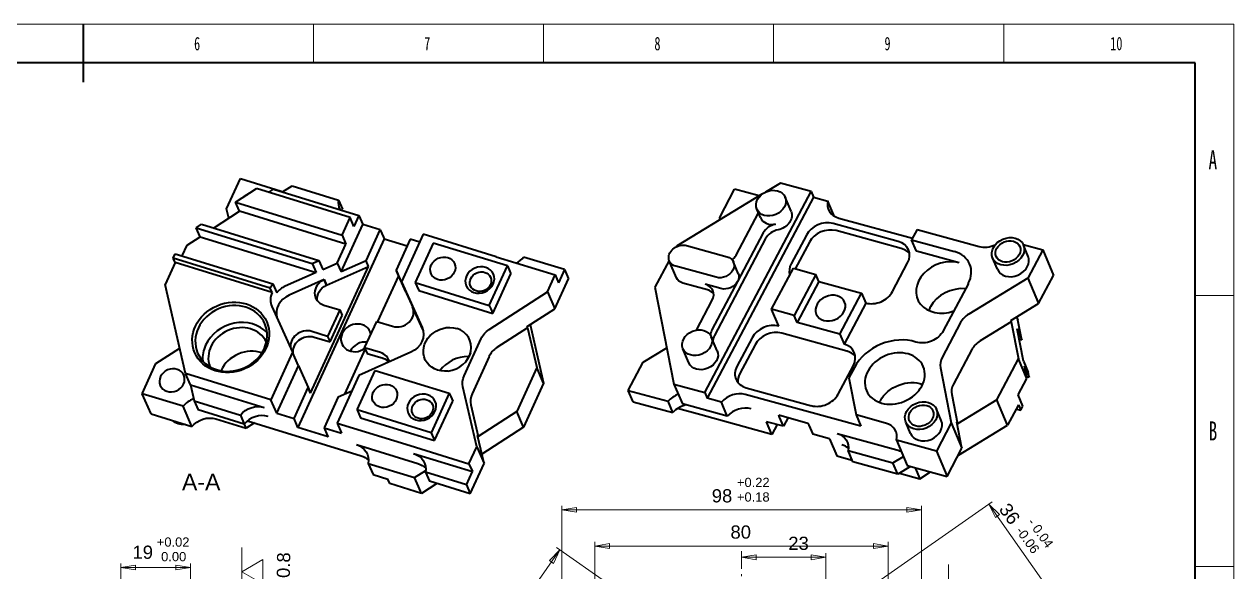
# Model space of a CAD drawing. Header units: millimetres. Extents: x 1769 to 2397, y -666 to -223.
# Drawn here: x 2067 to 2396.7, y -372 to -222.7 of the extents above; entities that cross this region are included whole.
import ezdxf

# ---------------------------------------------------------------- set-up
doc = ezdxf.new("R2010")
doc.units = ezdxf.units.MM
doc.linetypes.add('CENTER', pattern=[8, 4.5, -1.5, 0.5, -1.5])
doc.linetypes.add('SOLID', pattern=[0])
doc.layers.add('EB0', color=7, linetype='Continuous', lineweight=35)
doc.styles.add('Arial', font='arial.ttf', dxfattribs={"height": 0.2})
doc.styles.add('UserTxtStyle2', font='', dxfattribs={"width": 0.667})
doc.styles.add('UserTxtStyle3', font='', dxfattribs={"width": 0.667})
doc.styles.get('UserTxtStyle2').set_extended_font_data('宋体')
doc.styles.get('UserTxtStyle3').set_extended_font_data('宋体')

msp = doc.modelspace()

# ---------------------------------------------------------------- linework, layer by layer
at = {"linetype": 'SOLID', "lineweight": 35}
for p, q in [((2122.18, -273.02, -24.1), (2125.92, -264.81, -27.39)), ((2125.92, -264.81, -27.39), (2137.08, -268.25, -23.26)), ((2137.44, -268.47, -15.9), (2140.06, -266.77, -16.18)), ((2140.06, -266.77, -16.18), (2152.67, -270.66, -11.51)), ((2273.13, -266.02, -25.78), (2269.1, -268.48, -25.26)), ((2281.53, -268.32, -21.78), (2273.13, -266.02, -25.78)), ((2124.62, -271.26, -6.12), (2130.33, -267.56, -6.73)), ((2155.81, -275.41, 2.7), (2130.33, -267.56, -6.73)), ((2133.62, -268.58, -11.89), (2134.97, -267.71, -12.03)), ((2134.97, -267.71, -12.03), (2158.24, -274.87, -3.42)), ((2137.13, -268.37, -23.5), (2137.08, -268.25, -23.26)), ((2268.08, -269.1, -25.13), (2244.84, -283.25, -22.12)), ((2252.52, -323.15, 7.52), (2281.53, -268.32, -21.78)), ((2282.18, -269.86, -24.02), (2253.17, -324.69, 5.27)), ((2256.6, -275.4, -37.22), (2260.66, -267.72, -41.32)), ((2267.34, -269.55, -38.13), (2260.66, -267.72, -41.32)), ((2276.06, -273.74, -19.63), (2274.43, -269.88, -14.02)), ((2281.53, -268.32, -21.78), (2282.18, -269.86, -24.02)), ((2282.18, -269.86, -24.02), (2286.05, -270.93, -22.17)), ((2122.77, -275.6, -22.68), (2122.18, -273.02, -24.1)), ((2124.62, -271.26, -6.12), (2153.63, -280.2, 4.61)), ((2125.68, -273.72, -11.04), (2124.62, -271.26, -6.12)), ((2152.67, -270.66, -11.51), (2153.73, -273.11, -16.43)), ((2267.66, -275.46, -17.39), (2266.69, -273.14, -14.02)), ((2287.67, -274.78, -27.78), (2286.05, -270.93, -22.17)), ((2118.62, -278.29, -10.29), (2125.68, -273.72, -11.04)), ((2154.69, -282.65, -0.31), (2125.68, -273.72, -11.04)), ((2153.63, -280.2, 4.61), (2155.81, -275.41, 2.7)), ((2156.87, -277.87, -2.22), (2155.81, -275.41, 2.7)), ((2158.24, -274.87, -3.42), (2156.87, -277.87, -2.22)), ((2158.24, -274.87, -3.42), (2159.3, -277.33, -8.34)), ((2256.72, -276.02, -36.76), (2256.6, -275.4, -37.22)), ((2261.05, -285.69, -12.27), (2267.13, -274.19, -18.41)), ((2289.02, -275.58, -18.11), (2309.12, -281.09, -8.52)), ((2113.9, -278.2, -4.98), (2115.33, -277.27, -5.13)), ((2113.9, -278.2, -4.98), (2145.52, -287.94, 6.72)), ((2114.96, -280.65, -9.9), (2113.9, -278.2, -4.98)), ((2115.33, -277.27, -5.13), (2147.33, -287.13, 6.71)), ((2153.39, -290.28, -3.16), (2159.3, -277.33, -8.34)), ((2153.63, -280.2, 4.61), (2154.69, -282.65, -0.31)), ((2164.03, -278.79, -6.59), (2159.3, -277.33, -8.34)), ((2160.17, -287.25, -3.2), (2164.03, -278.79, -6.59)), ((2164.03, -278.79, -6.59), (2164.9, -280.78, -10.59)), ((2175.77, -280.01, 3.73), (2169.86, -292.96, 8.91)), ((2195.66, -286.14, 11.09), (2175.77, -280.01, 3.73)), ((2268.46, -279.64, -14.28), (2261.47, -292.85, -7.23)), ((2280.21, -280.22, -17.47), (2276.07, -288.05, -13.29)), ((2305.27, -281.96, -9.03), (2287.49, -277.08, -17.52)), ((2306.08, -283.89, -11.84), (2288.3, -279.01, -20.33)), ((2310.38, -278.71, -2.81), (2308.9, -281.5, -1.31)), ((2310.38, -278.71, -2.81), (2327.27, -283.34, 5.26)), ((2110.05, -285.89, -8.35), (2111.39, -282.96, -9.52)), ((2111.39, -282.96, -9.52), (2114.96, -280.65, -9.9)), ((2114.96, -280.65, -9.9), (2146.59, -290.4, 1.8)), ((2165.1, -281.24, -11.51), (2141.62, -332.7, 9.09)), ((2152.33, -287.83, 1.76), (2154.69, -282.65, -0.31)), ((2164.9, -280.78, -10.59), (2165.1, -281.24, -11.51)), ((2165.1, -281.24, -11.51), (2171.38, -283.18, -9.18)), ((2172.23, -281.31, -3.56), (2168.37, -289.78, -0.17)), ((2174.81, -282.11, -2.6), (2172.23, -281.31, -3.56)), ((2178.51, -282.41, 11.1), (2173.6, -293.18, 15.41)), ((2198.7, -288.63, 18.57), (2178.51, -282.41, 11.1)), ((2244.84, -283.25, -22.12), (2244.76, -283.41, -22.03)), ((2247.55, -283.1, -10.96), (2258.59, -286.13, -5.69)), ((2269.11, -281.18, -16.53), (2255.13, -307.6, -2.41)), ((2281.02, -282.14, -20.28), (2277.19, -289.39, -16.41)), ((2310.2, -284.59, -5.8), (2308.9, -281.5, -1.31)), ((2308.9, -281.5, -1.31), (2320.55, -284.7, 4.25)), ((2333.81, -281.28, 5.74), (2333.85, -281.3, 5.76)), ((2339.31, -282.79, 8.36), (2344.66, -284.26, 10.92)), ((2340.67, -286.02, 10.97), (2339.37, -282.93, 15.46)), ((2107.59, -286.49, -2.2), (2108.14, -285.3, -2.68)), ((2134.06, -294.65, 7.59), (2107.59, -286.49, -2.2)), ((2108.13, -287.72, -4.66), (2107.59, -286.49, -2.2)), ((2108.14, -285.3, -2.68), (2134.76, -293.5, 7.17)), ((2195.67, -286.14, 11.09), (2211.71, -291.09, 17.03)), ((2214.28, -289.64, 11.29), (2203.13, -286.2, 7.16)), ((2321.85, -287.78, -0.24), (2310.2, -284.59, -5.8)), ((2332.28, -289.54, 10.97), (2330.98, -286.46, 15.46)), ((2344.66, -284.26, 10.92), (2340.6, -291.93, 15.02)), ((2344.66, -284.26, 10.92), (2347.58, -291.2, 0.82)), ((2108.13, -287.72, -4.66), (2105.4, -293.7, -2.27)), ((2134.59, -295.87, 5.13), (2108.13, -287.72, -4.66)), ((2145.08, -323.32, 7.55), (2160.84, -288.79, -6.28)), ((2145.52, -287.94, 6.72), (2147.33, -287.13, 6.71)), ((2145.52, -287.94, 6.72), (2146.59, -290.4, 1.8)), ((2147.33, -287.13, 6.71), (2148.39, -289.59, 1.79)), ((2148.39, -289.59, 1.79), (2152.33, -287.83, 1.76)), ((2149.43, -293.89, -6.2), (2160.84, -288.79, -6.28)), ((2152.33, -287.83, 1.76), (2153.39, -290.28, -3.16)), ((2160.17, -287.25, -3.2), (2153.39, -290.28, -3.16)), ((2160.84, -288.79, -6.28), (2160.17, -287.25, -3.2)), ((2168.37, -289.78, -0.17), (2169.04, -291.31, -3.24)), ((2171.05, -295.72, 3.38), (2168.37, -289.78, -0.17)), ((2193.78, -299.4, 22.88), (2198.7, -288.63, 18.57)), ((2198.7, -288.63, 18.57), (2199.63, -290.77, 14.26)), ((2214.28, -289.64, 11.29), (2212.65, -293.23, 12.73)), ((2214.28, -289.64, 11.29), (2215.35, -292.1, 6.37)), ((2242.79, -287.13, -20.05), (2238.92, -294.44, -16.14)), ((2244.79, -291.88, -16.2), (2242.84, -287.26, -9.47)), ((2255.63, -291.72, -2.71), (2244.59, -288.7, -7.98)), ((2261.63, -290.65, -8.69), (2260.33, -287.57, -4.2)), ((2270.74, -300.43, 4.16), (2276.66, -289.24, -1.82)), ((2276.66, -289.24, -1.82), (2282.79, -290.92, 1.11)), ((2303.66, -295.61, -0.12), (2307.81, -287.78, -4.3)), ((2146.59, -290.4, 1.8), (2138.14, -294.17, 1.86)), ((2148.77, -292.35, -3.12), (2139.21, -296.63, -3.06)), ((2148.77, -292.35, -3.12), (2149.43, -293.89, -6.2)), ((2148.77, -292.35, -3.12), (2148.77, -292.35, -3.12)), ((2149.43, -293.89, -6.2), (2148.77, -292.35, -3.12)), ((2169.04, -291.31, -3.24), (2163.33, -303.82, 1.77)), ((2169.04, -291.31, -3.24), (2173.02, -300.15, 2.03)), ((2171.05, -295.72, 3.38), (2169.86, -292.96, 8.91)), ((2169.86, -292.96, 8.91), (2175.47, -305.41, 16.34)), ((2173.6, -293.18, 15.41), (2193.78, -299.4, 22.88)), ((2173.6, -293.18, 15.41), (2174, -294.1, 13.56)), ((2194.71, -301.55, 18.57), (2199.63, -290.77, 14.26)), ((2209.61, -295.71, 18.88), (2211.71, -291.09, 17.03)), ((2211.6, -300.31, 9.66), (2215.35, -292.1, 6.37)), ((2211.71, -291.09, 17.03), (2212.65, -293.23, 12.73)), ((2253.28, -295.17, -11.49), (2246.54, -293.32, -14.71)), ((2261.47, -292.85, -7.23), (2254.48, -306.06, -0.17)), ((2282.79, -290.92, 1.11), (2276.87, -302.11, 7.08)), ((2283.6, -292.85, -1.7), (2277.68, -304.04, 4.28)), ((2283.6, -292.85, -1.7), (2282.79, -290.92, 1.11)), ((2283.6, -292.85, -1.7), (2295.25, -296.04, 3.86)), ((2324.36, -293.43, 11.35), (2317.54, -306.31, 18.23)), ((2340.6, -291.93, 15.02), (2324.48, -301.75, 17.11)), ((2340.6, -291.93, 15.02), (2343.52, -298.88, 4.92)), ((2343.52, -298.88, 4.92), (2347.58, -291.2, 0.82)), ((2110.96, -317.94, 11.03), (2105.4, -293.7, -2.27)), ((2134.59, -295.87, 5.13), (2134.06, -294.65, 7.59)), ((2134.76, -293.5, 7.17), (2135.83, -295.95, 2.25)), ((2149.43, -293.89, -6.2), (2149.43, -293.89, -6.2)), ((2174, -294.1, 13.56), (2174.53, -295.33, 11.1)), ((2174.53, -295.33, 11.1), (2194.71, -301.55, 18.57)), ((2193.73, -305.98, 20.57), (2209.61, -295.71, 18.88)), ((2209.61, -295.71, 18.88), (2211.6, -300.31, 9.66)), ((2238.92, -294.44, -16.14), (2244.12, -320.85, 3.51)), ((2256.92, -294.81, -7.2), (2252.63, -293.63, -9.24)), ((2289.33, -307.23, 9.84), (2295.25, -296.04, 3.86)), ((2295.25, -296.04, 3.86), (2296.39, -298.74, -0.07)), ((2134.52, -299.71, 7.03), (2140.14, -312.16, 14.45)), ((2148.65, -299.3, 0.32), (2152.99, -300.64, 1.92)), ((2175.69, -305.99, 9.5), (2172.88, -299.78, 5.8)), ((2172.88, -299.78, 5.8), (2172.92, -299.86, 5.65)), ((2172.88, -299.78, 5.8), (2172.88, -299.78, 5.8)), ((2172.89, -299.78, 5.8), (2172.88, -299.78, 5.8)), ((2173.57, -301.35, 2.75), (2172.9, -299.82, 5.82)), ((2193.78, -299.4, 22.88), (2194.18, -300.32, 21.03)), ((2250.23, -306.13, -1.35), (2254.54, -298, -5.69)), ((2296.39, -298.74, -0.07), (2290.47, -309.93, 5.91)), ((2335.9, -303.51, 5.9), (2343.52, -298.88, 4.92)), ((2152.99, -300.64, 1.92), (2149.71, -307.82, 4.8)), ((2150.37, -309.35, 1.72), (2153.65, -302.17, -1.15)), ((2152.99, -300.64, 1.92), (2153.65, -302.17, -1.15)), ((2194.18, -300.32, 21.03), (2194.71, -301.55, 18.57)), ((2204.1, -305.16, 10.46), (2211.6, -300.31, 9.66)), ((2272.69, -305.06, -2.58), (2270.74, -300.43, 4.16)), ((2276.87, -302.11, 7.08), (2270.74, -300.43, 4.16)), ((2277.68, -304.04, 4.28), (2276.87, -302.11, 7.08)), ((2337.5, -302.54, -12.37), (2337.87, -303.43, -13.66)), ((2149.71, -307.82, 4.8), (2145.38, -306.48, 3.19)), ((2159.8, -310.93, 8.53), (2163.08, -303.75, 5.66)), ((2163.08, -303.75, 5.66), (2167.41, -305.08, 7.26)), ((2175.52, -305.52, 16.1), (2175.47, -305.41, 16.34)), ((2204.23, -305.47, 9.84), (2195.86, -310.88, 10.73)), ((2204.23, -305.47, 9.84), (2204.1, -305.16, 10.46)), ((2204.23, -305.47, 9.84), (2206.73, -316.32, 15.8)), ((2204.92, -304.63, -1.58), (2208.59, -320.62, 7.19)), ((2289.33, -307.23, 9.84), (2277.68, -304.04, 4.28)), ((2322.24, -304.07, 18.05), (2317.22, -313.56, 23.12)), ((2336.06, -303.9, 5.34), (2327.56, -309.08, 6.44)), ((2335.9, -303.51, 5.9), (2336.06, -303.9, 5.34)), ((2336.06, -303.9, 5.34), (2338.03, -313.91, 12.79)), ((2337.64, -305.76, -5.14), (2338.94, -308.85, -9.63)), ((2339.37, -314.57, 1.41), (2337.64, -305.76, -5.14)), ((2338.94, -308.85, -9.63), (2337.87, -303.43, -13.66)), ((2146.04, -308.02, 0.12), (2150.37, -309.35, 1.72)), ((2149.71, -307.82, 4.8), (2150.37, -309.35, 1.72)), ((2186.94, -318.59, 25.39), (2191.57, -308.44, 21.33)), ((2255.93, -311.79, 0.69), (2254.3, -307.93, 6.3)), ((2265.41, -308.19, -2.53), (2261.27, -316.02, 1.66)), ((2291.28, -311.86, 3.11), (2273.5, -306.99, -5.38)), ((2289.33, -307.23, 9.84), (2290.47, -309.93, 5.91)), ((2338.94, -308.85, -9.63), (2338.21, -308.65, -9.98)), ((2102.91, -315.24, -7.2), (2109.38, -311.06, -7.89)), ((2140.14, -312.16, 14.45), (2134.23, -325.11, 19.64)), ((2141.73, -315.84, 7.08), (2140.14, -312.16, 14.45)), ((2159.94, -311.25, 4.74), (2154.33, -323.54, 9.66)), ((2172.38, -312.18, 19.05), (2158.2, -318.52, 19.14)), ((2164.13, -312.26, 10.13), (2159.8, -310.93, 8.53)), ((2159.8, -310.93, 8.53), (2160.47, -312.46, 5.46)), ((2160.47, -312.46, 5.46), (2164.8, -313.8, 7.06)), ((2188.64, -312.32, -1.27), (2187.83, -314.08, -0.57)), ((2235.71, -314.87, -16.13), (2242.17, -310.94, -16.96)), ((2248.18, -315.04, 0.69), (2246.56, -311.19, 6.3)), ((2266.22, -310.12, -5.34), (2262.08, -317.95, -1.15)), ((2325.32, -311.4, 7.39), (2320.3, -320.89, 12.46)), ((2099.17, -323.45, -3.91), (2102.91, -315.24, -7.2)), ((2135.82, -328.79, 12.26), (2141.73, -315.84, 7.08)), ((2141.73, -315.84, 7.08), (2144.42, -321.79, 10.62)), ((2166.6, -314.76, 10.41), (2166.35, -314.18, 11.57)), ((2193.7, -313.35, 11.49), (2189.07, -323.5, 15.56)), ((2206.73, -316.32, 15.8), (2201.27, -328.29, 20.59)), ((2208.59, -320.62, 7.19), (2206.73, -316.32, 15.8)), ((2231.65, -322.55, -12.03), (2235.71, -314.87, -16.13)), ((2288.86, -323.59, 14.83), (2293.01, -315.75, 10.65)), ((2293.3, -316.31, 18.09), (2291.8, -319.14, 19.61)), ((2316.75, -316.37, 24.92), (2319.71, -331.41, 36.11)), ((2332.11, -325.1, 18.77), (2338.03, -313.91, 12.79)), ((2340.31, -319.31, 4.93), (2338.03, -313.91, 12.79)), ((2339.37, -314.57, 1.41), (2340.67, -317.65, -3.08)), ((2339.64, -315.92, 2.41), (2340.94, -319.01, -2.07)), ((2340.31, -319.31, 4.93), (2339.64, -315.92, 2.41)), ((2112.29, -321.01, 4.88), (2110.96, -317.94, 11.03)), ((2134.23, -325.11, 19.64), (2110.96, -317.94, 11.03)), ((2158.2, -318.52, 19.14), (2152.29, -331.47, 24.33)), ((2157.77, -327.89, 29.3), (2162.68, -317.11, 24.99)), ((2162.68, -317.11, 24.99), (2182.86, -323.33, 32.46)), ((2291.8, -319.14, 19.61), (2293.79, -329.25, 27.13)), ((2337.94, -323.78, 7.33), (2340.31, -319.31, 4.93)), ((2340.33, -317.56, -3.25), (2339.94, -317.45, -3.43)), ((2340.94, -319.01, -2.07), (2340.21, -318.81, -2.42)), ((2340.94, -319.01, -2.07), (2340.67, -317.65, -3.08)), ((2112.29, -321.01, 4.88), (2132.44, -327.22, 12.34)), ((2112.29, -321.01, 4.88), (2113.3, -325.42, 7.3)), ((2140.55, -330.25, 14.01), (2144.42, -321.79, 10.62)), ((2145.08, -323.32, 7.55), (2144.4, -321.82, 6.65)), ((2144.42, -321.79, 10.62), (2145.08, -323.32, 7.55)), ((2152.62, -324.31, 13.66), (2156.31, -322.66, 13.63)), ((2190.34, -337.93, 35.78), (2186.6, -321.61, 26.83)), ((2208.59, -320.62, 7.19), (2203.13, -332.59, 11.98)), ((2231.65, -322.55, -12.03), (2242.5, -325.52, -6.85)), ((2232.95, -325.64, -16.51), (2231.65, -322.55, -12.03)), ((2244.12, -320.85, 3.51), (2252.52, -323.15, 7.52)), ((2244.12, -320.85, 3.51), (2245.1, -323.16, 0.14)), ((2263.81, -321.84, 6.39), (2281.59, -326.72, 14.88)), ((2110.33, -326.89, 0.22), (2099.17, -323.45, -3.91)), ((2101.56, -328.98, -14.98), (2099.17, -323.45, -3.91)), ((2113.3, -325.42, 7.3), (2125.92, -329.3, 11.97)), ((2113.3, -325.42, 7.3), (2114.37, -327.87, 2.38)), ((2135.82, -328.79, 12.26), (2134.23, -325.11, 19.64)), ((2152.62, -324.31, 13.66), (2148.75, -332.78, 17.04)), ((2182.86, -323.33, 32.46), (2177.95, -334.1, 36.77)), ((2178.88, -336.25, 32.47), (2183.79, -325.48, 28.15)), ((2182.86, -323.33, 32.46), (2183.26, -324.25, 30.61)), ((2183.26, -324.25, 30.61), (2183.79, -325.48, 28.15)), ((2232.95, -325.64, -16.51), (2243.8, -328.61, -11.34)), ((2243.8, -328.61, -11.34), (2242.5, -325.52, -6.85)), ((2245.1, -323.16, 0.14), (2246.4, -326.25, -4.35)), ((2258.66, -329.61, 1.51), (2246.4, -326.25, -4.35)), ((2252.52, -323.15, 7.52), (2253.17, -324.69, 5.27)), ((2257.04, -325.75, 7.12), (2253.17, -324.69, 5.27)), ((2258.66, -329.61, 1.51), (2257.04, -325.75, 7.12)), ((2295.09, -332.34, 22.64), (2263.56, -323.7, 7.59)), ((2319.83, -323.7, 14.25), (2321.39, -331.63, 20.16)), ((2332.11, -325.1, 18.77), (2321.39, -331.63, 20.16)), ((2335.03, -332.04, 8.67), (2332.11, -325.1, 18.77)), ((2339.24, -326.87, 2.84), (2337.94, -323.78, 7.33)), ((2101.56, -328.98, -14.98), (2112.72, -332.42, -10.85)), ((2112.72, -332.42, -10.85), (2110.33, -326.89, 0.22)), ((2126.98, -331.76, 7.05), (2114.37, -327.87, 2.38)), ((2125.92, -329.3, 11.97), (2126.98, -331.76, 7.05)), ((2133.5, -329.67, 7.42), (2133.5, -329.67, 7.41)), ((2135.82, -328.79, 12.26), (2140.55, -330.25, 14.01)), ((2177.95, -334.1, 36.77), (2157.77, -327.89, 29.3)), ((2157.77, -327.89, 29.3), (2158.7, -330.03, 25)), ((2188.73, -326.52, 16.99), (2190.7, -335.13, 21.71)), ((2201.27, -328.29, 20.59), (2190.7, -335.13, 21.71)), ((2203.13, -332.59, 11.98), (2201.27, -328.29, 20.59)), ((2251.46, -329.25, -14.79), (2245.07, -327.5, -17.84)), ((2270.81, -334.56, -5.55), (2251.47, -329.26, -14.79)), ((2265.19, -327.56, 1.98), (2265.18, -327.55, 1.98)), ((2272.66, -329.26, 6.19), (2280.63, -331.45, 9.99)), ((2272.9, -329.84, 5.35), (2272.66, -329.26, 6.19)), ((2301.82, -331.45, 30.97), (2293.79, -329.25, 27.13)), ((2293.79, -329.25, 27.13), (2295.09, -332.34, 22.64)), ((2316.99, -330.77, 34.89), (2315.69, -327.69, 39.38)), ((2337.99, -326.45, 5.68), (2335.03, -332.04, 8.67)), ((2337.36, -327.64, 2.82), (2338.64, -327.99, 3.43)), ((2337.99, -326.45, 5.68), (2338.64, -327.99, 3.43)), ((2338.64, -327.99, 3.43), (2339.24, -326.87, 2.84)), ((2119.25, -330.33, -10.48), (2127.51, -332.88, -7.42)), ((2127.51, -332.88, -7.42), (2127.01, -331.72, -5.11)), ((2129.73, -331.44, -7.66), (2127.51, -332.88, -7.42)), ((2127.86, -330.86, -1.98), (2158.86, -340.41, 9.49)), ((2141.42, -332.24, 10.01), (2140.55, -330.25, 14.01)), ((2141.62, -332.7, 9.09), (2141.42, -332.24, 10.01)), ((2149.82, -335.23, 12.12), (2141.62, -332.7, 9.09)), ((2148.75, -332.78, 17.04), (2153.48, -334.23, 18.79)), ((2148.75, -332.78, 17.04), (2149.62, -334.77, 13.05)), ((2152.29, -331.47, 24.33), (2153.48, -334.23, 18.79)), ((2152.29, -331.47, 24.33), (2172.19, -337.6, 31.69)), ((2158.7, -330.03, 25), (2178.88, -336.25, 32.47)), ((2203.13, -332.59, 11.98), (2191.75, -339.95, 13.19)), ((2270.81, -334.56, -5.55), (2269.35, -331.09, -0.5)), ((2273.95, -332.35, 1.7), (2269.35, -331.09, -0.5)), ((2272.23, -331.88, -6.98), (2270.81, -334.56, -5.55)), ((2273.95, -332.35, 1.7), (2272.9, -329.84, 5.35)), ((2275.22, -329.96, 0.42), (2273.95, -332.35, 1.7)), ((2280.63, -331.45, 9.99), (2280.87, -332.02, 9.15)), ((2280.87, -332.02, 9.15), (2281.93, -334.53, 5.5)), ((2308.6, -334.3, 34.89), (2307.3, -331.22, 39.38)), ((2319.71, -331.41, 36.11), (2315.65, -339.09, 40.21)), ((2319.71, -331.41, 36.11), (2322.63, -338.35, 26.01)), ((2322.63, -338.35, 26.01), (2321.23, -331.24, 20.72)), ((2321.23, -331.24, 20.72), (2321.39, -331.63, 20.16)), ((2321.66, -340.19, 10.4), (2335.03, -332.04, 8.67)), ((2149.62, -334.77, 13.05), (2149.82, -335.23, 12.12)), ((2177.95, -334.1, 36.77), (2178.88, -336.25, 32.47)), ((2192.34, -342.53, 26.56), (2190.57, -334.82, 22.33)), ((2190.57, -334.82, 22.33), (2190.7, -335.13, 21.71)), ((2286.52, -335.79, 7.7), (2281.93, -334.53, 5.5)), ((2286.52, -335.79, 7.7), (2288.47, -340.42, 0.97)), ((2288.58, -334.31, 12.51), (2304.9, -338.78, 20.3)), ((2304.8, -336.11, 35.03), (2307.72, -343.05, 24.93)), ((2315.65, -339.09, 40.21), (2304.8, -336.11, 35.03)), ((2157.53, -337.34, 15.64), (2174.31, -342.51, 21.85)), ((2172.19, -337.6, 31.7), (2188.24, -342.55, 37.63)), ((2188.24, -342.55, 37.63), (2190.34, -337.93, 35.78)), ((2190.34, -337.93, 35.78), (2192.34, -342.53, 26.56)), ((2292.86, -342.05, 12.09), (2291.56, -338.97, 16.58)), ((2291.56, -338.97, 16.58), (2303.82, -342.33, 22.43)), ((2315.65, -339.09, 40.21), (2318.57, -346.03, 30.11)), ((2318.57, -346.03, 30.11), (2322.63, -338.35, 26.01)), ((2160.78, -342.44, 18.89), (2162.11, -345.51, 12.74)), ((2160.78, -342.44, 18.89), (2173.4, -346.32, 23.56)), ((2173.12, -339.75, 27.39), (2189.17, -344.7, 33.33)), ((2188.24, -342.55, 37.63), (2189.17, -344.7, 33.33)), ((2188.59, -350.74, 29.84), (2192.34, -342.53, 26.56)), ((2288.47, -340.42, 0.97), (2292.65, -341.57, 2.96)), ((2305.12, -345.41, 17.94), (2292.86, -342.05, 12.09)), ((2303.82, -342.33, 22.43), (2306.68, -340.59, 22.06)), ((2305.12, -345.41, 17.94), (2303.82, -342.33, 22.43)), ((2162.11, -345.51, 12.74), (2166.09, -346.73, 14.21)), ((2173.4, -346.32, 23.56), (2176.43, -344.36, 23.23)), ((2187.53, -348.29, 34.76), (2176.37, -344.85, 30.64)), ((2176.37, -344.85, 30.64), (2177.44, -347.3, 25.72)), ((2187.53, -348.29, 34.76), (2189.17, -344.7, 33.33)), ((2308.6, -343.3, 17.49), (2305.12, -345.41, 17.94)), ((2305.61, -345.12, 9.15), (2311.1, -346.62, 11.77)), ((2307.72, -343.05, 24.93), (2318.57, -346.03, 30.11)), ((2309.84, -343.64, 16.11), (2311.1, -346.62, 11.77)), ((2311.1, -346.62, 11.77), (2314.08, -344.8, 11.38)), ((2166.62, -347.96, 11.75), (2166.09, -346.73, 14.21)), ((2175.26, -350.62, 14.95), (2166.62, -347.96, 11.75)), ((2174.46, -348.78, 18.64), (2173.4, -346.32, 23.56)), ((2175.26, -350.62, 14.95), (2174.46, -348.78, 18.64)), ((2179.43, -347.92, 14.5), (2175.26, -350.62, 14.95)), ((2188.59, -350.74, 29.84), (2177.44, -347.3, 25.72)), ((2187.53, -348.29, 34.76), (2188.59, -350.74, 29.84))]:
    msp.add_line(p, q, dxfattribs=at)
at = {"linetype": 'SOLID', "lineweight": 9}
for p, q in [((2213.55, -399.23), (2213.55, -354)), ((2217.55, -354.45), (2213.55, -355.12)), ((2213.55, -355.12), (2217.55, -355.78)), ((2213.55, -355.12), (2311.55, -355.12)), ((2217.55, -355.78), (2217.55, -354.45)), ((2298.75, -375.4), (2330.89, -352.89)), ((2307.55, -355.78), (2307.55, -354.45)), ((2307.55, -354.45), (2311.55, -355.12)), ((2311.55, -355.12), (2307.55, -355.78)), ((2311.55, -399.23), (2311.55, -354)), ((2329.98, -353.53), (2331.72, -357.19)), ((2332.82, -356.43), (2329.98, -353.53)), ((2329.98, -353.53), (2350.62, -383.02)), ((2331.72, -357.19), (2332.82, -356.43)), ((2126.33, -381.98), (2126.33, -365.38)), ((2226.36, -375.4), (2212.07, -365.39)), ((2222.55, -376.12), (2222.55, -363.87)), ((2226.55, -364.33), (2222.55, -364.99)), ((2222.55, -364.99), (2226.55, -365.66)), ((2222.55, -364.99), (2302.55, -364.99)), ((2226.55, -365.66), (2226.55, -364.33)), ((2298.55, -365.66), (2298.55, -364.33)), ((2298.55, -364.33), (2302.55, -364.99)), ((2302.55, -364.99), (2298.55, -365.66)), ((2302.55, -376.12), (2302.55, -363.87)), ((2132.04, -368.68), (2126.33, -371.98)), ((2132.04, -375.28), (2132.04, -368.68)), ((2153.18, -451.46), (2212.99, -366.04)), ((2210.15, -368.93), (2212.99, -366.04)), ((2211.24, -369.7), (2210.15, -368.93)), ((2212.99, -366.04), (2211.24, -369.7)), ((2262.55, -366.4), (2262.55, -369.18)), ((2266.55, -367.4), (2262.55, -368.06)), ((2262.55, -368.06), (2266.55, -368.73)), ((2262.55, -368.06), (2285.55, -368.06)), ((2266.55, -368.73), (2266.55, -367.4)), ((2281.55, -368.73), (2281.55, -367.4)), ((2281.55, -367.4), (2285.55, -368.06)), ((2285.55, -368.06), (2281.55, -368.73)), ((2285.55, -391.52), (2285.55, -366.94)), ((2093.33, -374.92), (2093.33, -369.72)), ((2097.33, -370.18), (2093.33, -370.84)), ((2093.33, -370.84), (2097.33, -371.51)), ((2093.33, -370.84), (2112.33, -370.84)), ((2097.33, -371.51), (2097.33, -370.18)), ((2108.33, -371.51), (2108.33, -370.18)), ((2108.33, -370.18), (2112.33, -370.84)), ((2112.33, -370.84), (2108.33, -371.51)), ((2112.33, -381.26), (2112.33, -369.72)), ((2126.33, -371.98), (2137.75, -378.58)), ((2318.99, -391.04), (2318.99, -370.04))]:
    msp.add_line(p, q, dxfattribs=at)
at = {"linetype": 'CENTER', "lineweight": 9}
msp.add_line((2262.55, -523.16), (2262.55, -365.28), dxfattribs=at)
at = {"linetype": 'SOLID', "lineweight": 35, "extrusion": (-0.231772, 0.550953, 0.801706)}
for centre, radius in [((-1987.63, 898.11, -687.08), 4.2), ((-2042.08, 945.56, -685.68), 4.55), ((-2042.08, 945.56, -685.68), 3.5), ((-1954.32, 932.12, -687.08), 4.2), ((-2002.89, 985.57, -685.68), 4.55), ((-2002.89, 985.57, -685.68), 3.5)]:
    msp.add_circle(centre, radius, dxfattribs=at)
at = {"linetype": 'SOLID', "lineweight": 35, "extrusion": (-0.190014, 0.438353, 0.878488)}
for centre, radius in [((-1886.1, 1002.5, -527.99), 3.5), ((-1894.13, 1010.31, -529.04), 2.98), ((-1825.61, 994.38, -530.79), 10.68), ((-1857.77, 1031.58, -527.99), 3.5), ((-1865.79, 1039.39, -529.04), 2.98)]:
    msp.add_circle(centre, radius, dxfattribs=at)
at = {"linetype": 'SOLID', "lineweight": 35, "extrusion": (0.190014, -0.438353, -0.878488)}
for centre, radius in [((1894.13, 1010.31, 527.99), 4.03), ((1825.61, 994.38, 531.49), 9.98), ((1806.27, 992.15, 544.09), 3.5), ((1865.79, 1039.39, 527.99), 4.03)]:
    msp.add_circle(centre, radius, dxfattribs=at)
at = {"linetype": 'SOLID', "lineweight": 35, "extrusion": (0.231772, -0.550953, -0.801706)}
for centre, radius in [((1991.48, 935.2, 691.98), 4.2), ((2000.22, 966.29, 691.28), 8.4)]:
    msp.add_circle(centre, radius, dxfattribs=at)
at = {"linetype": 'SOLID', "lineweight": 35, "extrusion": (0.190014, -0.438353, -0.878488)}
for centre, radius, start, end in [((1845.35, 952.04, 544.09), 3.5, 248.4666, 270.0401), ((1872.31, 967.56, 543.39), 5.6, 205.6926, 209.7759), ((1904.65, 999.07, 532.89), 5.6, 134.2534, 134.3363), ((1844.84, 990.64, 527.99), 5.6, 224.2534, 238.7309), ((1855.3, 989.1, 542.69), 4.2, 193.0972, 269.1428), ((1868.95, 1014.13, 532.89), 5.6, 359.2534, 89.2534), ((1878.46, 1023.39, 532.89), 6.65, 108.7145, 314.2534), ((1892.12, 1028.42, 532.89), 5.6, 224.2534, 259.2534), ((1843.58, 1001.14, 542.69), 4.2, 190.1946, 314.2534), ((1858.49, 1015.66, 542.69), 4.2, 314.2534, 343.6563), ((1883.84, 1036.92, 532.89), 5.6, 189.2534, 224.2534), ((1809.14, 1005.7, 556.69), 5.6, 238.7309, 314.3363), ((1822.48, 1018.7, 537.79), 5.6, 238.7309, 314.2534), ((1806.27, 992.15, 562.29), 4.55, 109.1016, 159.4051), ((1841.48, 1037.21, 544.09), 5.6, 314.317, 29.7759), ((1854.83, 1050.21, 532.89), 5.6, 314.1704, 314.2534), ((1841.48, 1037.21, 551.09), 5.6, 314.2534, 340.1289), ((1854.83, 1050.21, 537.79), 5.6, 314.3364, 29.7759), ((1854.83, 1050.21, 544.09), 5.6, 314.1704, 342.1868)]:
    msp.add_arc(centre, radius, start, end, dxfattribs=at)
at = {"linetype": 'SOLID', "lineweight": 35, "extrusion": (-0.190014, 0.438353, 0.878488)}
for centre, radius, start, end in [((-1858.96, 954.56, -544.09), 5.6, 330.2241, 331.3882), ((-1872.31, 967.56, -537.79), 5.6, 330.2241, 0.8067), ((-1904.65, 999.07, -537.79), 5.6, 94.5112, 121.2691), ((-1855.3, 989.1, -539.19), 4.2, 270.8572, 45.7466), ((-1844.84, 990.64, -530.79), 5.6, 315.7466, 0.7466), ((-1844.84, 990.64, -539.19), 5.6, 270.7466, 352.385), ((-1844.84, 990.64, -533.59), 5.6, 270.7466, 301.2691), ((-1870.21, 1003.63, -539.19), 4.2, 45.7466, 180.636), ((-1825.61, 994.38, -541.99), 8.4, 182.1912, 357.8087), ((-1825.61, 994.38, -541.99), 9.98, 196.6327, 315.7466), ((-1843.58, 1001.14, -539.19), 4.2, 225.7466, 351.0886), ((-1856.9, 1002.38, -544.79), 4.2, 169.9229, 315.7466), ((-1878.46, 1023.39, -532.89), 6.65, 71.2855, 225.7466), ((-1856.9, 1002.38, -544.79), 4.2, 315.7466, 104.9029), ((-1856.9, 1002.38, -555.99), 4.2, 236.3918, 313.5203), ((-1825.61, 994.38, -541.99), 9.98, 315.7466, 343.3673), ((-1825.61, 994.38, -556.69), 8.4, 223.6361, 315.7466), ((-1858.49, 1015.66, -539.19), 4.2, 170.1265, 225.7466), ((-1892.12, 1028.42, -544.09), 5.6, 280.7466, 315.7466), ((-1879.05, 1024.16, -553.81), 8.44, 242.6576, 304.3966), ((-1825.61, 994.38, -556.69), 8.4, 315.7466, 316.3639), ((-1809.14, 1005.7, -544.09), 5.6, 264.7991, 301.2691), ((-1883.84, 1036.92, -544.09), 5.6, 315.7466, 350.7466), ((-1822.48, 1018.7, -543.39), 5.6, 225.7466, 301.2691)]:
    msp.add_arc(centre, radius, start, end, dxfattribs=at)
at = {"linetype": 'SOLID', "lineweight": 35, "extrusion": (-0.231772, 0.550953, 0.801706)}
for centre, radius, start, end in [((-2006.99, 900.41, -696.88), 5.6, 330.0718, 45.5943), ((-1987.63, 898.11, -691.28), 4.2, 0, 75.5943), ((-1997.15, 909.4, -696.88), 5.6, 225.5943, 315.5943), ((-1985.54, 906.25, -691.28), 4.2, 255.5943, 315.5943), ((-1985.54, 906.25, -694.08), 4.2, 255.5943, 315.5943), ((-1997.15, 909.4, -700.38), 5.6, 225.5943, 315.5943), ((-2011.66, 923.6, -696.88), 5.6, 135.5943, 225.5943), ((-2039.25, 932.01, -691.28), 5.6, 45.5113, 93.1566), ((-2039.25, 932.01, -691.28), 5.6, 120.4565, 121.1168), ((-1970.36, 903.74, -691.28), 4.2, 111.0908, 135.5943), ((-2011.66, 923.6, -700.38), 5.6, 193.473, 225.5943), ((-2022.72, 940.32, -691.28), 8.4, 135.5943, 225.5943), ((-2042.08, 945.56, -691.28), 4.55, 0, 180), ((-1990.3, 916.4, -696.88), 5.6, 315.5943, 354.1007), ((-2022.72, 940.32, -696.88), 8.4, 225.5943, 86.3024), ((-1959.59, 914.74, -691.28), 4.2, 135.5943, 225.5943), ((-1959.59, 914.74, -694.08), 4.2, 194.3899, 225.5943), ((-2004.8, 930.6, -696.88), 5.6, 45.5943, 135.5943), ((-2022.72, 940.32, -710.18), 8.4, 235.6036, 315.5943), ((-2022.72, 940.32, -710.18), 8.4, 315.5943, 323.8264), ((-2026.64, 961.33, -691.28), 5.6, 280.5943, 315.5943), ((-1962.41, 929.86, -691.28), 4.2, 315.5943, 339.4862), ((-1972.66, 934.4, -696.88), 5.6, 225.5943, 315.5943), ((-1972.66, 934.4, -700.38), 5.6, 225.5943, 315.5943), ((-1962.41, 929.86, -694.08), 4.2, 315.5943, 337.8772), ((-1987.17, 948.61, -696.88), 5.6, 135.5943, 225.5943), ((-2000.22, 966.29, -691.28), 12.6, 223.3901, 315.5943), ((-2026.64, 961.33, -704.58), 5.6, 280.5943, 315.5943), ((-1987.17, 948.61, -700.38), 5.6, 193.473, 225.5943), ((-1965.81, 941.4, -696.88), 5.6, 315.5943, 45.5943), ((-2018.33, 969.81, -691.28), 5.6, 315.5943, 350.5943), ((-1965.81, 941.4, -700.38), 5.6, 315.5943, 346.527), ((-1957.03, 951.42, -696.88), 5.6, 225.5943, 301.1168), ((-2018.33, 969.81, -704.58), 5.6, 315.5943, 350.5943), ((-1943.72, 938.38, -704.58), 5.6, 265.7537, 301.1168), ((-1980.31, 955.61, -696.88), 5.6, 45.5943, 135.5943), ((-1943.72, 938.38, -710.18), 5.6, 257.4687, 301.1168), ((-1943.72, 938.38, -715.08), 5.6, 225.5113, 225.5943), ((-1957.03, 951.42, -703.88), 5.6, 225.5943, 301.1168), ((-1989.29, 983.02, -691.28), 5.6, 150.0718, 225.6773), ((-2002.89, 985.57, -691.28), 4.55, 0, 180), ((-1975.98, 969.98, -710.18), 5.6, 201.8871, 225.5943)]:
    msp.add_arc(centre, radius, start, end, dxfattribs=at)
at = {"linetype": 'SOLID', "lineweight": 35, "extrusion": (0.231772, -0.550953, -0.801706)}
for centre, radius, start, end in [((1987.63, 898.11, 694.08), 4.2, 0, 104.4057), ((2006.99, 900.41, 703.88), 5.6, 207.7733, 209.9282), ((1959.48, 903.85, 685.68), 3.5, 134.4057, 314.4057), ((1968.48, 912.67, 685.68), 3.5, 314.4057, 134.4057), ((1959.48, 903.85, 694.08), 3.5, 134.4057, 180), ((1968.48, 912.67, 691.28), 3.5, 44.4057, 134.4057), ((1968.48, 912.67, 691.28), 3.5, 360, 44.4057), ((1991.48, 935.2, 703.18), 4.2, 263.7611, 276.2389), ((2013.44, 953.79, 691.28), 5.6, 44.4057, 136.6099), ((1954.32, 932.12, 694.08), 4.2, 360, 180), ((2000.22, 966.29, 705.98), 8.4, 224.4057, 319.28), ((2000.22, 966.29, 705.98), 8.4, 220.72, 224.4057), ((1975.98, 969.98, 704.58), 5.6, 314.4693, 29.9282), ((1989.29, 983.02, 704.58), 5.6, 314.3227, 330.0718)]:
    msp.add_arc(centre, radius, start, end, dxfattribs=at)
at = {"linetype": 'SOLID', "lineweight": 9}
for points in [[(2217.55, -354.45), (2213.55, -355.12), (2217.55, -355.78), (2217.55, -354.45)], [(2307.55, -354.45), (2311.55, -355.12), (2307.55, -355.78), (2307.55, -354.45)], [(2332.82, -356.43), (2329.98, -353.53), (2331.72, -357.19), (2332.82, -356.43)], [(2226.55, -364.33), (2222.55, -364.99), (2226.55, -365.66), (2226.55, -364.33)], [(2298.55, -364.33), (2302.55, -364.99), (2298.55, -365.66), (2298.55, -364.33)], [(2210.15, -368.93), (2212.99, -366.04), (2211.24, -369.7), (2210.15, -368.93)], [(2266.55, -367.4), (2262.55, -368.06), (2266.55, -368.73), (2266.55, -367.4)], [(2281.55, -367.4), (2285.55, -368.06), (2281.55, -368.73), (2281.55, -367.4)], [(2097.33, -370.18), (2093.33, -370.84), (2097.33, -371.51), (2097.33, -370.18)], [(2108.33, -370.18), (2112.33, -370.84), (2108.33, -371.51), (2108.33, -370.18)]]:
    msp.add_solid(points, dxfattribs=at)
at = {"layer": 'EB0', "color": 0, "linetype": 'Continuous', "lineweight": 18}
for p, q in [((1769.46, -222.73), (2396.72, -222.73)), ((2083.09, -233.29), (2083.09, -222.73)), ((2145.82, -233.29), (2145.82, -222.73)), ((2208.55, -233.29), (2208.55, -222.73)), ((2271.27, -233.29), (2271.27, -222.73)), ((2334, -233.29), (2334, -222.73)), ((2396.72, -222.73), (2396.72, -666.25)), ((2386.16, -296.65), (2396.72, -296.65)), ((2386.16, -370.57), (2396.72, -370.57))]:
    msp.add_line(p, q, dxfattribs=at)
at = {"layer": 'EB0', "color": 0, "linetype": 'Continuous', "lineweight": 35}
for p, q in [((2083.09, -222.73), (2083.09, -238.57)), ((2386.16, -233.29), (1795.86, -233.29)), ((2386.16, -655.69), (2386.16, -233.29))]:
    msp.add_line(p, q, dxfattribs=at)

# ---------------------------------------------------------------- texts
at = {"color": 0, "width": 0.667}
for s, height, style, p in [('6', 3.66, 'UserTxtStyle2', (2113.3, -229.84)), ('7', 3.66, 'UserTxtStyle2', (2176.02, -229.84)), ('8', 3.66, 'UserTxtStyle2', (2238.78, -229.84)), ('9', 3.66, 'UserTxtStyle2', (2301.5, -229.84)), ('10', 3.661, 'UserTxtStyle3', (2363.04, -229.84)), ('A', 5.19, 'UserTxtStyle2', (2389.83, -262.28)), ('B', 5.19, 'UserTxtStyle2', (2389.85, -336.2))]:
    msp.add_text(s, height=height, dxfattribs=dict(at, style=style)).set_placement(p)
at = {"style": 'Arial'}
for s, height, p in [('A-A', 4.5, (2110, -349.78)), ('98', 3.6, (2254.42, -353.09)), ('+0.22', 2.52, (2261.28, -348.9)), ('+0.18', 2.52, (2261.28, -352.87)), ('80', 3.6, (2259.52, -362.97)), ('+0.02', 2.52, (2103.14, -365.16)), ('23', 3.6, (2275.28, -366.04)), ('19', 3.6, (2096.51, -368.47)), (' 0.00', 2.52, (2103.34, -369.13))]:
    msp.add_text(s, height=height, dxfattribs=at).set_placement(p)
for s, height, rotation, p in [('36', 3.6, 306, (2332.53, -355)), ('- 0.04', 2.52, 306, (2340.39, -358.51)), ('-0.06', 2.52, 306, (2337.18, -360.84)), ('0.8', 3.6, 89, (2139.41, -373.72))]:
    msp.add_text(s, height=height, rotation=rotation, dxfattribs=at).set_placement(p)

doc.saveas('drawing.dxf')
